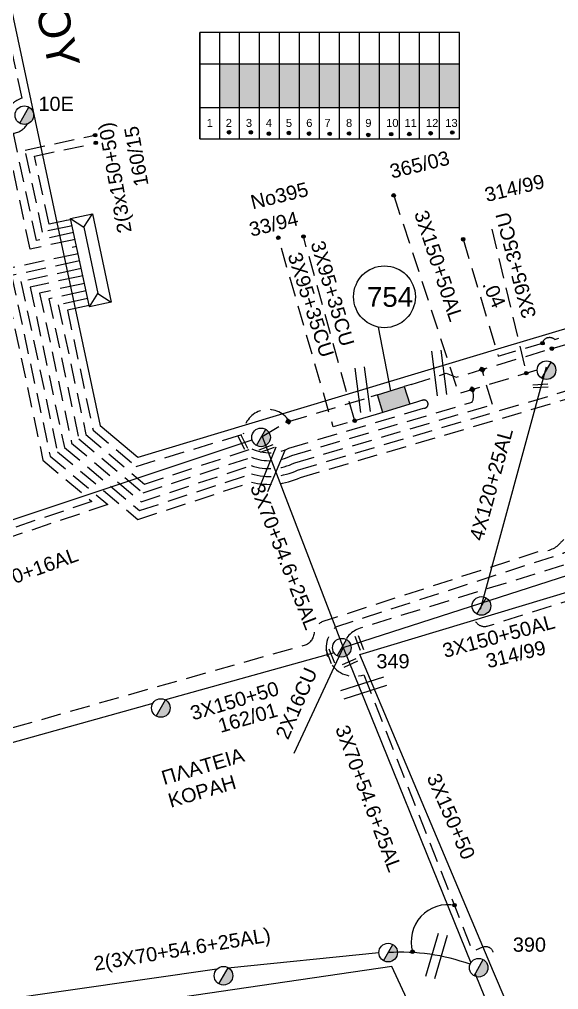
# Model space of a CAD drawing. Header units: millimetres. Extents: x 938 to 3112, y 793 to 1825.
# Drawn here: x 1947.6 to 2015.9, y 1060.8 to 1183.6 of the extents above; entities that cross this region are included whole.
import ezdxf
from ezdxf.enums import TextEntityAlignment as Align

# ---------------------------------------------------------------- set-up
doc = ezdxf.new("R2010")
doc.units = ezdxf.units.MM
doc.linetypes.add('DASHED', pattern=[19.05, 12.7, -6.35])
for name, color, linetype in [('Link Box 4 Διευθύνσεων', 7, 'Continuous'), ('Άγνωστα', 7, 'Continuous'), ('Ασφαλειοκιβώτια Χ.Τ 9 αναχωρήσεων', 7, 'Continuous'), ('Γέφυρες Εναερίου Δικτύου', 7, 'Continuous'), ('Γυμνά εναέρια ΧΤ (1Φ)   2x16AL', 7, 'Continuous'), ('Γυμνά εναέρια ΧΤ (3Φ)   4x16CU', 7, 'Continuous'), ('Γυμνά εναέρια ΧΤ και ΦΟΠ (3Φ)   4x50+16AL', 7, 'Continuous'), ('Επιγραφές - Σχήματα', 7, 'Continuous'), ('Καλώδια ΧΤ   3x150+50AL', 7, 'DASHED'), ('Καλώδια ΧΤ   3x150+50CU', 7, 'DASHED'), ('Καλώδια ΧΤ   3x150+70AL', 7, 'DASHED'), ('Καλώδια ΧΤ   3x150AL+50CU', 7, 'DASHED'), ('Καλώδια ΧΤ   3x150AL+50XLPE', 7, 'DASHED'), ('Καλώδια ΧΤ   3x95+35CU', 7, 'DASHED'), ('Καλώδια ΧΤ   3x95+50CU', 7, 'DASHED'), ('Μηχανική τομή', 7, 'Continuous'), ('Στύλος ΦΜ', 7, 'Continuous'), ('Στύλος ΦΜ @ 1', 7, 'Continuous'), ('Συνδέσεις', 7, 'Continuous'), ('Συνεστραμμένα ΧΤ   3x70+54.6+25AL', 7, 'SYN_LINE'), ('Συνεστραμμένα ΧΤ   4x120+25AL', 7, 'SYN_LINE'), ('Τομή', 7, 'Continuous'), ('Υποσταθμός πόλεως', 7, 'Continuous'), ('Υπόβαθρο ΔΕΗ', 7, 'Continuous'), ('Υπόγεια Καλώδια Δικτύου ΧΤ   .04', 7, 'DASHED'), ('Υπόγεια καλώδια Παροχών ΧΤ   4x6', 7, 'DASHED')]:
    doc.layers.add(name, color=color, linetype=linetype)
doc.styles.get("Standard").update_dxf_attribs({"font": 'arial.ttf'})
doc.linetypes.add('SYN_LINE', pattern='A,0.5,-0.0001,["/\\/\\/\\/",Standard,S=0.1,R=0,X=0,Y=-0.05],-0.25', length=0.7501)

# ---------------------------------------------------------------- blocks, each defined once
blk = doc.blocks.new('LINK BOX 4 ΑΝΑΧΩΡΗΣΕΩΝ')
at = {"layer": 'Link Box 4 Διευθύνσεων', "ltscale": 40}
blk.add_hatch(color=256, dxfattribs=at).paths.add_polyline_path([(-3.54, 0), (-3.54, -4.67), (3.54, -4.67), (3.54, 0)])
for p, q in [((-3.54, 0), (-5.33, 0)), ((5.33, 0), (3.54, 0)), ((-3.54, -4.67), (-5.33, -4.67)), ((5.33, -4.67), (3.54, -4.67))]:
    blk.add_line(p, q, dxfattribs=at)
blk.add_lwpolyline([(-3.54, -4.67), (-3.54, 0), (3.54, 0), (3.54, -4.67)], close=True, dxfattribs=at)
blk = doc.blocks.new('ΥΠΑΡΧΩΝ ΤΣΙΜΕΝΤΕΝΙΟΣ ΣΤΥΛΟΣ')
at = {"layer": 'Στύλος ΦΜ'}
blk.add_hatch(color=256, dxfattribs=at).paths.add_polyline_path([(-1.29, -2.28, 0.574793), (2.62, 0, 0.268822), (1.3, 2.27)])
blk.add_line((-1.29, -2.28), (1.3, 2.27), dxfattribs=at)
blk.add_circle((0, 0), 2.62, dxfattribs=at)
at = {"layer": 'Στύλος ΦΜ', "flags": 4}
for tag, p in [('ΑΡΙΘΜΟΣ', (-4.68, 8.05)), ('ΤΥΠΟΣ', (-4.91, 3.03))]:
    blk.add_attdef(tag, p, '', height=4, dxfattribs=at)
blk = doc.blocks.new('ΤΟΜΗ')
at = {"layer": 'Τομή', "ltscale": 40}
for p, q in [((-5.68, 0), (5.68, 0)), ((5.68, -2.33), (-5.68, -2.33))]:
    blk.add_line(p, q, dxfattribs=at)
blk = doc.blocks.new('_ΣΥΝΔΕΣΗ')
at = {"layer": 'Συνδέσεις', "linetype": 'SYN_LINE', "ltscale": 40}
blk.add_hatch(color=256, dxfattribs=at).paths.add_polyline_path([(0.5, -0.01, 1), (-0.5, -0.01, 1)])
at = {"layer": 'Συνδέσεις'}
blk.add_circle((0, -0.01), 0.5, dxfattribs=at)
blk = doc.blocks.new('ΜΗΧΑΝΙΚΗ ΤΟΜΗ')
at = {"layer": 'Μηχανική τομή', "ltscale": 40}
for p, q in [((-1.89, 0.78), (1.89, 0.78)), ((1.89, 0), (-1.89, 0))]:
    blk.add_line(p, q, dxfattribs=at)
blk = doc.blocks.new('ΥΠΟΣΤΑΘΜΟΣ ΠΟΛΕΩΣ 13 ΑΝΑΧΩΡΗΣΕΩΝ')
at = {"layer": 'Υποσταθμός πόλεως', "ltscale": 40}
for p, q in [((-11.12, -2.82), (-11.12, -4)), ((-9.53, -2.82), (-9.53, -4)), ((-7.77, -2.82), (-7.77, -4)), ((-5.99, -2.82), (-5.99, -4)), ((-4.14, -2.82), (-4.14, -4)), ((-2.3, -2.82), (-2.3, -4)), ((-0.43, -2.82), (-0.43, -4)), ((1.54, -2.82), (1.54, -4)), ((3.43, -2.82), (3.43, -4)), ((5.39, -2.82), (5.39, -4)), ((7.32, -2.82), (7.32, -4)), ((9.32, -2.82), (9.32, -4)), ((11.11, -2.82), (11.11, -4))]:
    blk.add_line(p, q, dxfattribs=at)
blk.add_lwpolyline([(-11.43, 2.82), (11.43, 2.82), (11.43, -2.82), (-11.43, -2.82)], close=True, dxfattribs=at)
for points in [[(-8.62, 0), (-11.43, 2.82)], [(8.62, 0), (11.43, 2.82)], [(-11.43, -2.82), (-8.62, 0)], [(-8.62, 0), (8.62, 0)], [(11.43, -2.82), (8.62, 0)]]:
    blk.add_lwpolyline(points, dxfattribs=at)
at = {"layer": 'Υποσταθμός πόλεως', "linetype": 'SYN_LINE', "ltscale": 40, "flags": 1}
for tag, p in [('ΜΕΤΑΣΧΗΜΑΤΙΣΜΟΣ', (12.22, 1.68)), ('ΙΣΧΥΣ', (12.2, -1.11)), ('ΑΡΙΘΜΟΣ', (12.32, -3.83))]:
    blk.add_attdef(tag, p, '', height=1.8, dxfattribs=at)
blk = doc.blocks.new('TSONTA XT1')
at = {"ltscale": 40}
h = blk.add_hatch(color=256, dxfattribs=at)
h.dxf.hatch_style = 1
h.paths.add_polyline_path([(595.96, 2487.66), (597.07, 2488.77), (595.96, 2489.87), (594.85, 2488.77)])
blk.add_lwpolyline([(594.85, 2488.77), (595.96, 2489.87), (597.07, 2488.77), (595.96, 2487.66)], close=True, dxfattribs=at)
blk = doc.blocks.new('PINAKAKI13ORIZ')
at = {"layer": 'Ασφαλειοκιβώτια Χ.Τ 9 αναχωρήσεων', "ltscale": 40}
for p, q in [((1638.14, 65.2), (1638.14, 77.15)), ((1640.39, 65.2), (1640.39, 77.15)), ((1642.64, 65.2), (1642.64, 77.15)), ((1644.89, 65.2), (1644.89, 77.15)), ((1647.14, 65.2), (1647.14, 77.15)), ((1649.39, 65.2), (1649.39, 77.15)), ((1651.64, 65.2), (1651.64, 77.15)), ((1653.89, 65.2), (1653.89, 77.15)), ((1656.14, 65.2), (1656.14, 77.15)), ((1660.64, 65.2), (1660.64, 77.15)), ((1662.89, 65.2), (1662.89, 77.15)), ((1665.14, 65.2), (1665.14, 77.15)), ((1638.14, 73.63), (1658.39, 73.63)), ((1647.14, 73.62), (1667.39, 73.62)), ((1638.14, 68.72), (1658.39, 68.72)), ((1647.14, 68.7), (1667.39, 68.7))]:
    blk.add_line(p, q, dxfattribs=at)
at = {"layer": 'Ασφαλειοκιβώτια Χ.Τ 9 αναχωρήσεων'}
for points in [[(1649.39, 77.15), (1638.14, 77.15), (1638.14, 65.2), (1649.39, 65.2)], [(1658.39, 65.2), (1658.39, 77.15), (1649.39, 77.15)], [(1667.39, 65.2), (1667.39, 77.15), (1658.39, 77.15)], [(1649.39, 65.2), (1658.39, 65.2)], [(1658.39, 65.2), (1667.39, 65.2)]]:
    blk.add_lwpolyline(points, dxfattribs=at)
for s, p in [('1', (1638.93, 66.53)), ('2', (1641.07, 66.53)), ('3', (1643.34, 66.53)), ('4', (1645.59, 66.53)), ('5', (1647.84, 66.53)), ('6', (1650.13, 66.53)), ('7', (1652.19, 66.53)), ('8', (1654.61, 66.53)), ('9', (1656.78, 66.53)), ('10', (1659.13, 66.53)), ('11', (1661.19, 66.53)), ('12', (1663.61, 66.53)), ('13', (1665.78, 66.53))]:
    blk.add_text(s, height=0.9, dxfattribs=at).set_placement(p)

msp = doc.modelspace()

# ---------------------------------------------------------------- hatches: boundary and pattern name
at = {"layer": 'Καλώδια ΧΤ   3x150+50CU', "linetype": 'DASHED', "ltscale": 0.2}
h = msp.add_hatch(color=1, dxfattribs=at)
h.dxf.hatch_style = 1
h.paths.add_polyline_path([(1975.46, 1177.98), (1972.93, 1177.98), (1972.93, 1172.45), (1975.46, 1172.45)])
h = msp.add_hatch(color=5, dxfattribs=at)
h.dxf.hatch_style = 1
h.paths.add_polyline_path([(1980.52, 1177.98), (1977.99, 1177.98), (1977.99, 1172.45), (1980.52, 1172.45)])
h = msp.add_hatch(color=133, dxfattribs=at)
h.dxf.hatch_style = 1
h.paths.add_polyline_path([(1985.59, 1177.97), (1983.05, 1177.97), (1983.05, 1172.45), (1985.59, 1172.45)])
h = msp.add_hatch(color=85, dxfattribs=at)
h.dxf.hatch_style = 1
h.paths.add_polyline_path([(1988.12, 1177.97), (1985.59, 1177.97), (1985.59, 1172.45), (1988.12, 1172.45)])
h = msp.add_hatch(color=151, dxfattribs=at)
h.dxf.hatch_style = 1
h.paths.add_polyline_path([(1990.65, 1177.97), (1988.12, 1177.97), (1988.12, 1172.45), (1990.65, 1172.45)])
h = msp.add_hatch(color=2, dxfattribs=at)
h.dxf.hatch_style = 1
h.paths.add_polyline_path([(1993.18, 1177.97), (1990.65, 1177.97), (1990.65, 1172.45), (1993.18, 1172.45)])
at = {"layer": 'Καλώδια ΧΤ   3x150+50CU', "linetype": 'DASHED', "ltscale": 0.2, "true_color": 0xd2798f}
h = msp.add_hatch(color=233, dxfattribs=at)
h.dxf.hatch_style = 1
h.paths.add_polyline_path([(1995.71, 1177.97), (1993.18, 1177.97), (1993.18, 1172.44), (1995.71, 1172.44)])
at = {"layer": 'Καλώδια ΧΤ   3x150+50CU', "linetype": 'DASHED', "ltscale": 0.2}
h = msp.add_hatch(color=27, dxfattribs=at)
h.dxf.hatch_style = 1
h.paths.add_polyline_path([(2000.77, 1177.97), (1998.24, 1177.97), (1998.24, 1172.44), (2000.77, 1172.44)])
h = msp.add_hatch(color=6, dxfattribs=at)
h.dxf.hatch_style = 1
h.paths.add_polyline_path([(2003.3, 1177.97), (2000.77, 1177.97), (2000.77, 1172.44), (2003.3, 1172.44)])
at = {"layer": 'Καλώδια ΧΤ   3x95+35CU', "linetype": 'DASHED', "ltscale": 0.2}
h = msp.add_hatch(color=30, dxfattribs=at)
h.dxf.hatch_style = 1
h.paths.add_polyline_path([(1977.99, 1177.98), (1975.46, 1177.98), (1975.46, 1172.45), (1977.99, 1172.45)])
h = msp.add_hatch(color=62, dxfattribs=at)
h.dxf.hatch_style = 1
h.paths.add_polyline_path([(1983.05, 1177.97), (1980.52, 1177.97), (1980.52, 1172.45), (1983.05, 1172.45)])
h = msp.add_hatch(color=173, dxfattribs=at)
h.dxf.hatch_style = 1
h.paths.add_polyline_path([(1998.24, 1177.97), (1995.71, 1177.97), (1995.71, 1172.44), (1998.24, 1172.44)])

# ---------------------------------------------------------------- linework, layer by layer
at = {"layer": 'Άγνωστα', "color": 5, "linetype": 'DASHED', "ltscale": 0.2, "flags": 128}
msp.add_lwpolyline([(2013.81, 1142.62, -0.604138), (2015.37, 1143.08), (2026.54, 1146.35), (2021.69, 1162.18)], format="xyb", dxfattribs=at)
at = {"layer": 'Γέφυρες Εναερίου Δικτύου', "color": 5, "linetype": 'DASHED', "ltscale": 0.2, "flags": 128}
msp.add_lwpolyline([(1997.16, 1137.37), (2001.61, 1138.8), (2002.87, 1138.3), (2047.56, 1151.69, 0.41169), (2052.1, 1151.76, 4.133135)], format="xyb", dxfattribs=at)
at = {"layer": 'Γυμνά εναέρια ΧΤ (1Φ)   2x16AL', "color": 7, "linetype": 'SYN_LINE', "ltscale": 15}
msp.add_line((1988.57, 1104.07), (1982.34, 1090.67), dxfattribs=at)
at = {"layer": 'Γυμνά εναέρια ΧΤ και ΦΟΠ (3Φ)   4x50+16AL', "color": 85, "flags": 128}
msp.add_lwpolyline([(1903.26, 1107.9), (1904.1, 1107.66), (1915.32, 1110.53), (1945.13, 1119.73), (1977.03, 1130.4)], dxfattribs=at)
at = {"layer": 'Επιγραφές - Σχήματα', "linetype": 'Continuous', "ltscale": 0.2}
msp.add_line((1994.62, 1136.6), (1993.04, 1144.65), dxfattribs=at)
msp.add_circle((1993.8, 1148.49), 3.91, dxfattribs=at)
msp.add_arc((2001.85, 1066.86), 4.67, 78.4414, 196.1121, dxfattribs=at)
at = {"layer": 'Καλώδια ΧΤ   3x150+50AL', "color": 1, "linetype": 'DASHED', "ltscale": 0.2, "flags": 128}
msp.add_lwpolyline([(1994.97, 1161.33), (2003.2, 1136.24), (2013.14, 1139.25)], dxfattribs=at)
at = {"layer": 'Καλώδια ΧΤ   3x150+50AL', "color": 1, "ltscale": 0.2, "flags": 128}
msp.add_lwpolyline([(2034.54, 1122.26), (2023.27, 1118.89, -0.17713), (2021.34, 1119, 0.283697), (2017.24, 1118.42, 0.03297), (2016.01, 1117.25, -0.233132), (2013.43, 1116.25), (1985.99, 1107.36, 0.308724), (1984.88, 1105.91, -0.368431), (1983.3, 1104.27), (1930.27, 1089.27), (1930.39, 1087.66, -0.795052), (1928.14, 1086.97, -0.795052)], format="xyb", dxfattribs=at)
at = {"layer": 'Καλώδια ΧΤ   3x150+50AL', "color": 85, "linetype": 'DASHED', "ltscale": 0.2, "flags": 128}
msp.add_lwpolyline([(2036.29, 1114.76), (2034.27, 1120.8), (2023.39, 1117.67, -0.171677), (2021.41, 1117.8, 0.308163), (2018.15, 1117.16, -0.106261), (2016.3, 1115.95), (1987.58, 1106.66, 0.814496), (1991.18, 1100.64, 0.530965)], format="xyb", dxfattribs=at)
at = {"layer": 'Καλώδια ΧΤ   3x150+50AL', "color": 133, "linetype": 'DASHED', "ltscale": 0.2, "flags": 128}
msp.add_lwpolyline([(2034.74, 1114.23), (2032.89, 1119.12), (2024.13, 1116.47, -0.176768), (2021.31, 1116.62, 0.344711), (2018.65, 1115.92, -0.154506), (2016.78, 1114.59), (1990.72, 1106.53, 0.271997), (1988.54, 1104.15, -0.522383)], format="xyb", dxfattribs=at)
at = {"layer": 'Καλώδια ΧΤ   3x150+50AL', "color": 27, "linetype": 'DASHED', "ltscale": 0.2, "flags": 128}
msp.add_lwpolyline([(2032.29, 1113.4), (2031.84, 1114.64), (2006.87, 1106.77, -0.633434), (2005.3, 1108.47, 5.815783)], format="xyb", dxfattribs=at)
at = {"layer": 'Καλώδια ΧΤ   3x150+50AL', "color": 173, "linetype": 'Continuous', "ltscale": 0.2, "flags": 128}
msp.add_lwpolyline([(1988.57, 1104.07), (2018.32, 1113.67)], dxfattribs=at)
at = {"layer": 'Καλώδια ΧΤ   3x150+50CU', "color": 6, "linetype": 'DASHED', "ltscale": 0.2}
msp.add_lwpolyline([(1954.04, 1155.62), (1948.93, 1154.53), (1945.84, 1168.98, -0.448362), (1947.91, 1173.64), (1940.1, 1210.14), (1960.62, 1216.04, -0.578989), (1960.84, 1216.68)], format="xyb", dxfattribs=at)
at = {"layer": 'Καλώδια ΧΤ   3x150+50CU', "color": 27, "linetype": 'DASHED', "ltscale": 0.2}
msp.add_lwpolyline([(1953.86, 1156.49), (1949.72, 1155.61), (1946.81, 1169.19, 0.22474), (1948.6, 1170.38)], format="xyb", dxfattribs=at)
at = {"layer": 'Καλώδια ΧΤ   3x150+50CU', "color": 233, "linetype": 'DASHED', "ltscale": 0.2, "true_color": 0xd2798f}
msp.add_lwpolyline([(1953.67, 1157.36), (1950.51, 1156.68), (1948.29, 1167.06), (1957.16, 1168.96)], dxfattribs=at)
at = {"layer": 'Καλώδια ΧΤ   3x150+50CU', "color": 173, "linetype": 'DASHED', "ltscale": 0.2}
msp.add_lwpolyline([(1953.51, 1158.13), (1951.32, 1157.67), (1949.48, 1166.29), (1957.37, 1167.98)], dxfattribs=at)
at = {"layer": 'Καλώδια ΧΤ   3x150AL+50CU', "color": 85, "linetype": 'DASHED', "ltscale": 0.2, "flags": 128}
msp.add_lwpolyline([(1978.22, 1130.77), (1978.3, 1130.8), (1981.25, 1132.56), (1992.07, 1135.82)], dxfattribs=at)
at = {"layer": 'Καλώδια ΧΤ   3x150AL+50XLPE', "color": 62, "linetype": 'DASHED', "ltscale": 0.2}
msp.add_lwpolyline([(1954.83, 1151.94), (1947.76, 1150.43), (1952.37, 1128.88), (1962.57, 1120.29), (1976.96, 1125.03, 0.172648), (1983.15, 1125.6), (2017.54, 1135.74, 0.196042), (2018.74, 1139.4), (2038.07, 1145.05, 0.341263), (2042.08, 1145.53), (2060.32, 1151.43, 0.367115), (2059.44, 1155.85)], format="xyb", dxfattribs=at)
at = {"layer": 'Καλώδια ΧΤ   3x150AL+50XLPE', "color": 2, "linetype": 'DASHED', "ltscale": 0.2}
msp.add_lwpolyline([(1954.43, 1153.82), (1945.4, 1151.89), (1950.55, 1127.79), (1956.76, 1122.57), (1946.01, 1118.97), (1938.52, 1116.78), (1927.49, 1113.59), (1918, 1110.84, 0.687297), (1915.99, 1112.35)], format="xyb", dxfattribs=at)
at = {"layer": 'Καλώδια ΧΤ   3x150AL+50XLPE', "color": 151, "linetype": 'DASHED', "ltscale": 0.2}
msp.add_lwpolyline([(1954.62, 1152.9), (1946.57, 1151.19), (1951.46, 1128.33), (1958.77, 1122.18), (1946.31, 1118.02), (1938.8, 1115.82), (1927.77, 1112.63), (1917.01, 1109.52, -0.630845), (1912.74, 1111.51), (1904.15, 1108.94, 0.558814), (1902.97, 1109.06)], format="xyb", dxfattribs=at)
at = {"layer": 'Καλώδια ΧΤ   3x150AL+50XLPE', "color": 30, "linetype": 'DASHED', "ltscale": 0.2}
msp.add_lwpolyline([(1955.02, 1151.02), (1948.93, 1149.72), (1953.27, 1129.42), (1962.78, 1121.42), (1976.94, 1126.07, 0.183739), (1982.8, 1126.54), (2016.95, 1136.61, 0.22852), (2017.61, 1140.11), (2030.94, 1144.01, 0.27143), (2031.08, 1144.73)], format="xyb", dxfattribs=at)
at = {"layer": 'Καλώδια ΧΤ   3x150AL+50XLPE', "color": 5, "linetype": 'DASHED', "ltscale": 0.2}
msp.add_lwpolyline([(1955.23, 1150.06), (1950.12, 1148.97), (1954.18, 1129.97), (1963, 1122.54), (1976.93, 1127.12, 0.197166), (1982.44, 1127.47), (2007.46, 1134.85), (2006.25, 1138.94)], format="xyb", dxfattribs=at)
at = {"layer": 'Καλώδια ΧΤ   3x150AL+50XLPE', "color": 1, "linetype": 'DASHED', "ltscale": 0.2}
msp.add_lwpolyline([(1955.43, 1149.11), (1951.3, 1148.23), (1955.09, 1130.51), (1963.22, 1123.67), (1976.95, 1128.18, 0.21389), (1982.07, 1128.41), (2004.89, 1135.14, 0.193533), (2005.01, 1136.42)], format="xyb", dxfattribs=at)
at = {"layer": 'Καλώδια ΧΤ   3x150AL+50XLPE', "color": 133, "linetype": 'DASHED', "ltscale": 0.2}
msp.add_lwpolyline([(1952.48, 1147.46), (1955.99, 1131.06), (1963.39, 1124.77), (1977, 1129.25, 0.235526), (1981.7, 1129.34), (1998.79, 1134.38, 1.353597), (1998.51, 1135.34), (1997.84, 1135.14)], format="xyb", dxfattribs=at)
at = {"layer": 'Καλώδια ΧΤ   3x150AL+50XLPE', "color": 85, "linetype": 'DASHED', "ltscale": 0.2}
msp.add_lwpolyline([(1955.82, 1147.26), (1953.65, 1146.8), (1956.9, 1131.6), (1962.34, 1127.02), (1975.92, 1131.11, -0.706564), (1981.54, 1133.03)], format="xyb", dxfattribs=at)
at = {"layer": 'Καλώδια ΧΤ   3x95+35CU', "color": 133, "linetype": 'DASHED', "ltscale": 0.2, "flags": 128}
for points in [[(1992.75, 1133.59), (1987.32, 1132.01), (1980.35, 1155.96)], [(1990.03, 1132.8), (1983.54, 1156.13)]]:
    msp.add_lwpolyline(points, dxfattribs=at)
at = {"layer": 'Καλώδια ΧΤ   3x95+35CU', "color": 1, "ltscale": 0.2, "flags": 128}
msp.add_lwpolyline([(2007.4, 1157.04), (2011.76, 1138.83)], dxfattribs=at)
at = {"layer": 'Καλώδια ΧΤ   3x95+50CU', "color": 85, "linetype": 'DASHED', "ltscale": 0.2, "flags": 128}
msp.add_lwpolyline([(1991.18, 1100.64), (2004.96, 1065.64), (2006.27, 1066.17, -0.985744), (2007, 1064.44, -0.016653)], format="xyb", dxfattribs=at)
at = {"layer": 'Συνεστραμμένα ΧΤ   3x70+54.6+25AL', "color": 133, "linetype": 'Continuous', "ltscale": 20}
for p, q in [((1987.42, 1103.41), (1966.06, 1097.45)), ((1964.45, 1097), (1942.15, 1090.79))]:
    msp.add_line(p, q, dxfattribs=at)
at = {"layer": 'Συνεστραμμένα ΧΤ   3x70+54.6+25AL', "color": 27, "linetype": 'SYN_LINE', "ltscale": 20, "flags": 128}
msp.add_lwpolyline([(2014.29, 1139.59), (2005.93, 1108.9)], dxfattribs=at)
at = {"layer": 'Συνεστραμμένα ΧΤ   3x70+54.6+25AL', "color": 173, "linetype": 'SYN_LINE', "ltscale": 20, "flags": 128}
for points in [[(1978.3, 1130.8), (1988.57, 1104.07)], [(1988.57, 1104.07), (2004.73, 1064.17)], [(2005.29, 1062.78), (2013.39, 1042.79)]]:
    msp.add_lwpolyline(points, dxfattribs=at)
at = {"layer": 'Συνεστραμμένα ΧΤ   3x70+54.6+25AL', "color": 85, "linetype": 'SYN_LINE', "ltscale": 20, "flags": 128}
for points in [[(1993.09, 1065.42), (1973.98, 1063.51)], [(1972.57, 1063.35), (1944.6, 1059.36)]]:
    msp.add_lwpolyline(points, dxfattribs=at)
at = {"layer": 'Συνεστραμμένα ΧΤ   3x70+54.6+25AL', "color": 85, "linetype": 'SYN_LINE', "ltscale": 10}
msp.add_arc((1995.9, 1039.87), 25.64, 70.0848, 93.6352, dxfattribs=at)
at = {"layer": 'Υπόβαθρο ΔΕΗ', "flags": 128}
for points in [[(2104.38, 1256.32), (2158.47, 1191.21), (2158.93, 1186.73), (2079.07, 1163.04), (2008.55, 1141.98), (1962.57, 1128.14), (1957.8, 1132.14)], [(2104.38, 1256.32), (2158.47, 1191.21), (2158.93, 1186.73), (2079.07, 1163.04), (2008.55, 1141.98), (1962.57, 1128.14)], [(1941.28, 1209.43), (1957.8, 1132.14)], [(2088.4, 1091.26), (2024.98, 1034.14), (2015.23, 1045.13), (2007.59, 1063.03), (1990.67, 1103.22), (2041.54, 1118.51), (2109.47, 1138.55), (2165.28, 1155.11), (2197.54, 1107.53), (2223.98, 1069.22), (2240.62, 1044.94), (2238.33, 1036.72), (2194.49, 1018.02), (2182.74, 1045.06)], [(2088.4, 1091.26), (2024.98, 1034.14), (2015.23, 1045.13), (2007.59, 1063.03), (1990.67, 1103.22), (2041.54, 1118.51), (2109.47, 1138.55), (2165.28, 1155.11), (2197.54, 1107.53), (2223.98, 1069.22), (2240.62, 1044.94), (2238.33, 1036.72), (2194.49, 1018.02), (2182.74, 1045.06)], [(1892.72, 947.91), (1946.58, 884.5), (1991.91, 904.59), (2036.36, 925.65), (2079.94, 947.04), (2079.67, 952.88), (2034.49, 1005.38), (2007.79, 1035.6), (1994.74, 1063.72), (1958.15, 1058.33), (1953.65, 1054.1), (1952.03, 1011.46), (1912.89, 969.7), (1892.72, 947.91)]]:
    msp.add_lwpolyline(points, dxfattribs=at)
at = {"layer": 'Υπόγεια Καλώδια Δικτύου ΧΤ   .04', "color": 5, "linetype": 'DASHED', "ltscale": 0.2, "flags": 128}
msp.add_lwpolyline([(2003.77, 1155.78), (2008.21, 1140.98), (2013.81, 1142.62, -0.15489), (2015, 1141.93)], format="xyb", dxfattribs=at)
at = {"layer": 'Υπόγεια καλώδια Παροχών ΧΤ   4x6', "color": 7, "linetype": 'DASHED', "ltscale": 0.2}
msp.add_lwpolyline([(1955.64, 1148.13), (1952.48, 1147.46)], dxfattribs=at)

# ---------------------------------------------------------------- block references
at = {"layer": 'Link Box 4 Διευθύνσεων', "xscale": 0.5000000000002609, "yscale": 0.5000000000002609, "zscale": 0.5000000000002609, "rotation": 16.91717332392699}
msp.add_blockref('LINK BOX 4 ΑΝΑΧΩΡΗΣΕΩΝ', (1994.62, 1136.6), dxfattribs=at)
at = {"layer": 'Επιγραφές - Σχήματα', "linetype": 'Continuous', "xscale": 1.125, "yscale": 1.125, "zscale": 1.125}
msp.add_blockref('PINAKAKI13ORIZ', (127.49, 1095.15), dxfattribs=at)
at = {"layer": 'Μηχανική τομή'}
for p, xscale, yscale, zscale, rotation in [((2013.57, 1137.02), 0.5000000000000044, 0.5000000000000044, 0.5000000000000044, 2.806621504595798), ((1975.69, 1129.98), 0.4999999999998889, 0.4999999999998889, 0.4999999999998889, 297.5926226801039), ((1978.96, 1129.08), 0.5000000000000044, 0.5000000000000044, 0.5000000000000044, 19.92566178273737), ((1990.43, 1104.58), 0.4999999999998581, 0.4999999999998581, 0.4999999999998581, 291.2496922611449), ((1986.75, 1102.9), 0.4999999999998581, 0.4999999999998581, 0.4999999999998581, 291.2496922611449), ((1989.52, 1101.96), 0.5000000000000134, 0.5000000000000134, 0.5000000000000134, 24.3684046265871)]:
    msp.add_blockref('ΜΗΧΑΝΙΚΗ ΤΟΜΗ', p, dxfattribs=dict(at, xscale=xscale, yscale=yscale, zscale=zscale, rotation=rotation))
at = {"layer": 'Στύλος ΦΜ @ 1', "ltscale": 40}
ref = msp.add_blockref('ΥΠΑΡΧΩΝ ΤΣΙΜΕΝΤΕΝΙΟΣ ΣΤΥΛΟΣ', (1948.19, 1171.48), dxfattribs=dict(at, xscale=0.4499999999998181, yscale=0.4499999999998181, zscale=0.4499999999998181))
ref.add_attrib('ΤΥΠΟΣ', '10Ε', (1949.98, 1172.02), dxfattribs={"layer": 'Στύλος ΦΜ', "height": 1.8, "flags": 4})
at = {"layer": 'Στύλος ΦΜ @ 1', "ltscale": 40, "xscale": 0.4499999999998181, "yscale": 0.4499999999998181, "zscale": 0.4499999999998181}
for p in [(2014.32, 1139.2), (2014.32, 1139.2), (1978.17, 1130.69), (1978.17, 1130.69), (2006.08, 1109.35), (2006.08, 1109.35), (1965.48, 1096.43), (1965.48, 1096.43), (1994.27, 1065.46), (1994.27, 1065.46), (1973.41, 1062.53), (1973.41, 1062.53)]:
    msp.add_blockref('ΥΠΑΡΧΩΝ ΤΣΙΜΕΝΤΕΝΙΟΣ ΣΤΥΛΟΣ', p, dxfattribs=at)
at = {"layer": 'Στύλος ΦΜ @ 1', "ltscale": 40}
ref = msp.add_blockref('ΥΠΑΡΧΩΝ ΤΣΙΜΕΝΤΕΝΙΟΣ ΣΤΥΛΟΣ', (1988.4, 1104.06), dxfattribs=dict(at, xscale=0.4499999999998181, yscale=0.4499999999998181, zscale=0.4499999999998181))
ref.add_attrib('ΤΥΠΟΣ', '349', (1992.78, 1101.45), dxfattribs={"layer": 'Στύλος ΦΜ', "height": 1.8, "flags": 4})
ref = msp.add_blockref('ΥΠΑΡΧΩΝ ΤΣΙΜΕΝΤΕΝΙΟΣ ΣΤΥΛΟΣ', (1988.4, 1104.06), dxfattribs=dict(at, xscale=0.4499999999998181, yscale=0.4499999999998181, zscale=0.4499999999998181))
ref.add_attrib('ΤΥΠΟΣ', '349', (1992.78, 1101.45), dxfattribs={"layer": 'Στύλος ΦΜ', "height": 1.8, "flags": 4})
ref = msp.add_blockref('ΥΠΑΡΧΩΝ ΤΣΙΜΕΝΤΕΝΙΟΣ ΣΤΥΛΟΣ', (2005.73, 1063.55), dxfattribs=dict(at, xscale=0.4499999999998181, yscale=0.4499999999998181, zscale=0.4499999999998181))
ref.add_attrib('ΤΥΠΟΣ', '390', (2010.06, 1065.57), dxfattribs={"layer": 'Στύλος ΦΜ', "height": 1.8, "flags": 4})
ref = msp.add_blockref('ΥΠΑΡΧΩΝ ΤΣΙΜΕΝΤΕΝΙΟΣ ΣΤΥΛΟΣ', (2005.73, 1063.55), dxfattribs=dict(at, xscale=0.4499999999998181, yscale=0.4499999999998181, zscale=0.4499999999998181))
ref.add_attrib('ΤΥΠΟΣ', '390', (2010.06, 1065.57), dxfattribs={"layer": 'Στύλος ΦΜ', "height": 1.8, "flags": 4})
at = {"layer": 'Συνδέσεις', "xscale": 0.4500000000000455, "yscale": 0.4500000000000455, "zscale": 0.4500000000000455}
for p in [(1974.12, 1169.33), (1976.88, 1169.32), (1981.69, 1169.24), (1984.25, 1169.16), (1989.31, 1169.17), (1999.65, 1169.2), (2002.39, 1169.29), (1957.15, 1168.96), (1957.25, 1167.98), (1979.15, 1169.14), (1986.86, 1169.12), (1991.75, 1168.99), (1994.65, 1169.08), (1996.94, 1169.1), (1994.97, 1161.34), (1980.35, 1155.97), (1983.54, 1156.13), (2003.77, 1155.78), (2013.81, 1142.62), (2015, 1141.94), (2011.76, 1138.83), (1990.03, 1132.8), (2002.67, 1071.47), (1997.36, 1065.57)]:
    msp.add_blockref('_ΣΥΝΔΕΣΗ', p, dxfattribs=at)
at = {"layer": 'Συνδέσεις', "xscale": 0.3075184835441075, "yscale": 0.3075184835441075, "zscale": 0.3075184835441075}
for p, rotation in [((2019.29, 352.4), 14.42191225897754), ((2018.05, 349.88), 14.42191225897755), ((2027.02, 347.03), 16.7726769835852)]:
    msp.add_blockref('TSONTA XT1', p, dxfattribs=dict(at, rotation=rotation))
at = {"layer": 'Τομή'}
for p, xscale, yscale, zscale, rotation in [((2001.3, 1138.92), 0.5000000000000266, 0.5000000000000266, 0.5000000000000266, 277.4376363752449), ((1991.61, 1136.79), 0.5000000000000266, 0.5000000000000266, 0.5000000000000266, 277.4376363752449), ((1979.01, 1126.86), 0.5000000000000369, 0.5000000000000369, 0.5000000000000369, 67.36290469694418), ((1991, 1099.51), 0.499999999999947, 0.499999999999947, 0.499999999999947, 17.67023838664459), ((1991, 1099.51), 0.499999999999947, 0.499999999999947, 0.499999999999947, 17.67023838664459), ((2000.95, 1064.88), 0.5000000000000001, 0.5000000000000001, 0.5000000000000001, 253.6729451337632), ((2000.95, 1064.88), 0.5000000000000001, 0.5000000000000001, 0.5000000000000001, 253.6729451337632)]:
    msp.add_blockref('ΤΟΜΗ', p, dxfattribs=dict(at, xscale=xscale, yscale=yscale, zscale=zscale, rotation=rotation))
at = {"layer": 'Υποσταθμός πόλεως', "xscale": 0.4999999999999999, "yscale": 0.4999999999999999, "zscale": 0.4999999999999999, "rotation": 282.0183665974765}
msp.add_blockref('ΥΠΟΣΤΑΘΜΟΣ ΠΟΛΕΩΣ 13 ΑΝΑΧΩΡΗΣΕΩΝ', (1956.62, 1153.11), dxfattribs=at)

# ---------------------------------------------------------------- texts
at = {"layer": 'Γυμνά εναέρια ΧΤ (1Φ)   2x16AL', "color": 7, "ltscale": 10, "insert": (1979.93, 1093.02), "char_height": 1.8, "attachment_point": 1, "rotation": 66.6009}
msp.add_mtext_dynamic_manual_height_columns('2X16CU', width=21.6317, gutter_width=10, heights=[0], dxfattribs=at)
at = {"layer": 'Γυμνά εναέρια ΧΤ (3Φ)   4x16CU'}
for s, p in [('2(3x150+50)', (1959.88, 1163.59)), ('160/15', (1962.33, 1166.26))]:
    msp.add_text(s, height=1.8, rotation=100.1705, dxfattribs=at).set_placement(p, align=Align.MIDDLE)
at = {"layer": 'Γυμνά εναέρια ΧΤ και ΦΟΠ (3Φ)   4x50+16AL'}
msp.add_text('4X50+16AL', height=1.8, rotation=19.9656, dxfattribs=at).set_placement((1948.67, 1113.7), align=Align.MIDDLE)
at = {"layer": 'Επιγραφές - Σχήματα', "linetype": 'DASHED', "ltscale": 0.2, "attachment_point": 1}
for s, insert, char_height, width, rotation in [('ΜΙΛΤΙΑΔΟΥ', (1948.62, 1207.65), 4, 48.5909, 282.6368), ('365/03', (1994.3, 1165.19), 1.8, 10.8079, 13.715), ('314/99', (2006.32, 1162.23), 1.8, 10.8079, 13.715), ('Νο395', (1976.68, 1161.29), 1.8, 10.8079, 13.715), ('33/94', (1976.49, 1157.84), 1.8, 10.8079, 13.715), ('314/99', (2006.49, 1103.2), 1.8, 10.8079, 13.715), ('162/01', (1972.54, 1094.99), 1.8, 10.8079, 16.1635), ('ΠΛΑΤΕΙΑ ΚΟΡΑΗ', (1965.37, 1088.39), 1.8, 17.2922, 16.3756)]:
    msp.add_mtext(s, dxfattribs=dict(at, insert=insert, char_height=char_height, width=width, rotation=rotation))
at = {"layer": 'Επιγραφές - Σχήματα', "linetype": 'Continuous', "ltscale": 0.2, "insert": (1991.59, 1149.72), "char_height": 2.5, "width": 5.0682, "attachment_point": 1}
msp.add_mtext('754', dxfattribs=at)
at = {"layer": 'Καλώδια ΧΤ   3x150+50AL', "ltscale": 0.2}
for s, rotation, p in [('3X150+50AL', 288.2413, (2000.68, 1152.41)), ('3X150+50AL', 15.0874, (2008.26, 1105.53)), ('3X150+50', 16.5441, (1974.81, 1097.35)), ('3X150+50', 293.4701, (2002.24, 1082.71))]:
    msp.add_text(s, height=1.8, rotation=rotation, dxfattribs=at).set_placement(p, align=Align.MIDDLE)
at = {"layer": 'Καλώδια ΧΤ   3x150+70AL', "ltscale": 0.2}
msp.add_text('3X150+70AL', height=1.8, rotation=27.3891, dxfattribs=at).set_placement((2017.98, 1058.11), align=Align.MIDDLE)
at = {"layer": 'Καλώδια ΧΤ   3x95+35CU', "ltscale": 0.2}
for rotation, p in [(104.5334, (2010.43, 1152.48)), (286.3286, (1987.23, 1148.91)), (287.8547, (1984.49, 1147.48))]:
    msp.add_text('3X95+35CU', height=1.8, rotation=rotation, dxfattribs=at).set_placement(p, align=Align.MIDDLE)
at = {"layer": 'Συνεστραμμένα ΧΤ   3x70+54.6+25AL', "ltscale": 20}
for s, rotation, p in [('3X70+54.6+25AL', 291.269, (1981.14, 1115.61)), ('3X70+54.6+25AL', 290.4277, (1991.8, 1084.98)), ('2(3X70+54.6+25AL)', 9.4535, (1968.21, 1065.68))]:
    msp.add_text(s, height=1.8, rotation=rotation, dxfattribs=at).set_placement(p, align=Align.MIDDLE)
at = {"layer": 'Συνεστραμμένα ΧΤ   4x120+25AL', "ltscale": 20}
msp.add_text('4X120+25AL', height=1.8, rotation=74.7252, dxfattribs=at).set_placement((2007.31, 1124.76), align=Align.MIDDLE)
at = {"layer": 'Υπόγεια Καλώδια Δικτύου ΧΤ   .04', "ltscale": 0.2}
msp.add_text('.04', height=1.8, rotation=294.1226, dxfattribs=at).set_placement((2007.69, 1148.85), align=Align.MIDDLE)

doc.saveas('drawing.dxf')
